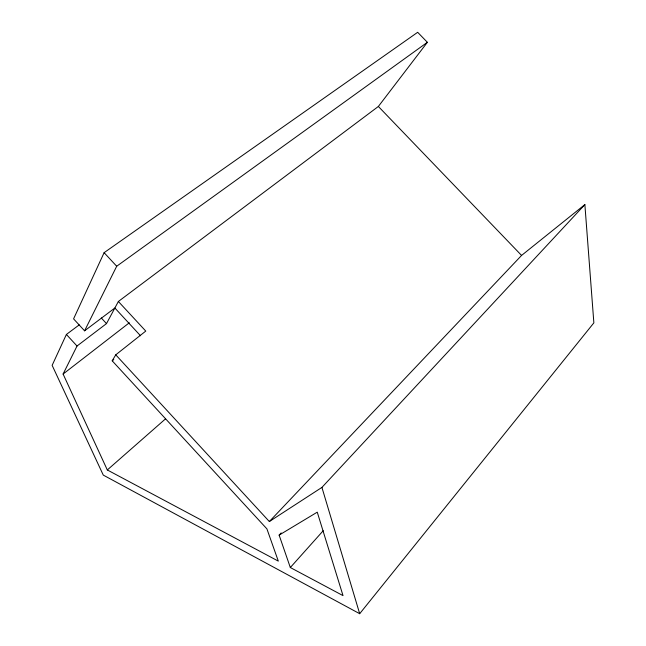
<?xml version="1.0" encoding="UTF-8"?>
<svg xmlns="http://www.w3.org/2000/svg" width="646" height="646" viewBox="0 0 646 646"><rect width="100%" height="100%" fill="white"/><g stroke="black" fill="none" stroke-linecap="round" stroke-linejoin="round"><path stroke-width="0.97" d="M79.232 324.881L66.393 334.45L52.14 365.353L103.279 475.101L359.685 613.7L593.86 322.863L584.872 204.588L521.572 255.428L269.342 521.54L115.755 354.832L145.77 331.083L118.371 301.48L378.362 106.461L427.377 42.305L417.671 32.3L104.111 252.675L73.579 318.866L84.586 330.817L114.867 308.013L140.537 335.775M115.755 354.832L112.194 360.807L266.919 528.888L278.313 561.124L107.317 469.957L63.098 374.042L77.027 346.022L106.501 323.606L118.371 301.48M84.586 330.817L116.7 266.241L427.377 42.305M290.32 567.527L279.129 535.122L317.259 512.165L343.018 595.62L290.32 567.527L323.226 530.721M269.342 521.54L321.918 487.407L584.872 204.588M279.129 535.122L281.18 532.91M107.317 469.957L165.586 418.81M112.194 360.807L113.761 359.564M63.098 374.042L129.313 322.79M378.362 106.461L521.572 255.428M104.111 252.675L116.7 266.241M101.293 317.961L106.501 323.606M66.393 334.45L77.027 346.022M321.918 487.407L359.685 613.7"/></g></svg>
